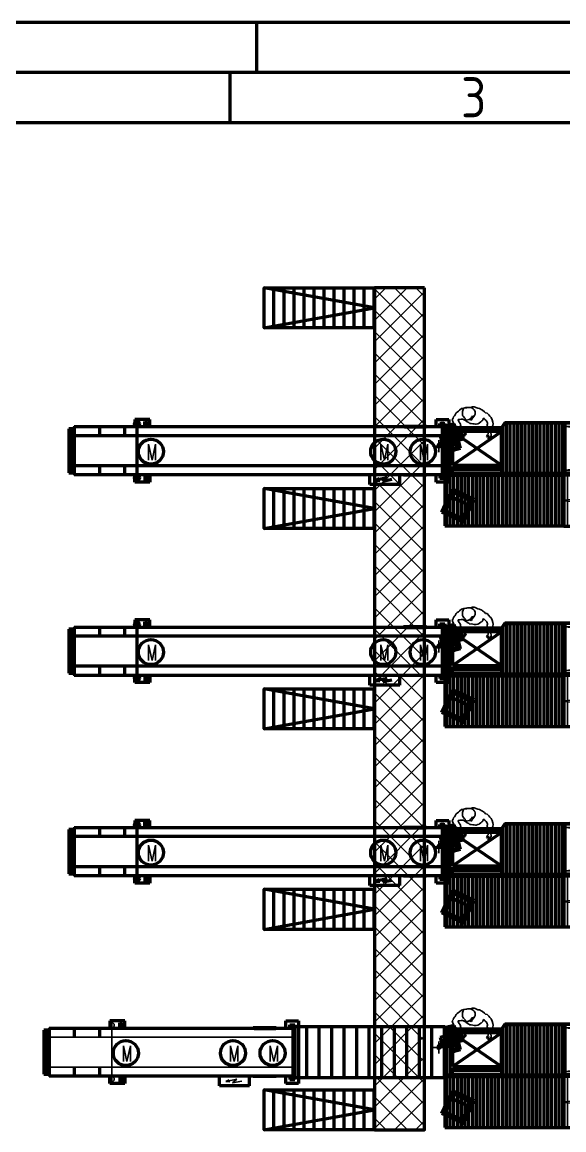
# Model space of a CAD drawing. Header units: millimetres. Extents: x 0 to 118800, y 79635 to 177025.
# Drawn here: x 16318 to 27135, y 154923 to 177025 of the extents above; entities that cross this region are included whole.
import ezdxf
from ezdxf.enums import TextEntityAlignment as Align

# ---------------------------------------------------------------- set-up
doc = ezdxf.new("R2010")
doc.units = ezdxf.units.MM
doc.header["$LTSCALE"] = 200
for name, pattern in [('AM_DIN_F_W050', [6.25, 4.75, -1.5]), ('AM_DIN_G_W050', [13.75, 9.75, -1.5, 1, -1.5]), ('AUSGEZOGEN', [0])]:
    doc.linetypes.add(name, pattern=pattern)
doc.layers.add('1', color=7, linetype='Continuous')
doc.layers.add('TECHNOLOGIE', color=4, linetype='Continuous')
for name, color, linetype, lineweight in [('AM_0', 7, 'Continuous', 50), ('AM_1', 14, 'Continuous', 50), ('AM_2', 5, 'Continuous', 50), ('AM_3', 6, 'AM_DIN_F_W050', 25), ('AM_7', 4, 'AM_DIN_G_W050', 25), ('AM_8', 1, 'Continuous', 25), ('AM_BOR', 7, 'Continuous', 50), ('Tragrollen', 4, 'Continuous', 25)]:
    doc.layers.add(name, color=color, linetype=linetype, lineweight=lineweight)
doc.styles.add('ACDINTS', font='isocp.shx', dxfattribs={"height": 1})
doc.styles.add('SIMPLEX', font='simplex')

# ---------------------------------------------------------------- blocks, each defined once
blk = doc.blocks.new('DIN_A2')
blk.add_line((5, 415), (589, 415))
at = {"layer": 'AM_BOR', "color": 7, "lineweight": 50}
for p, q in [((0, 420), (594, 420)), ((105, 420), (105, 415)), ((102.33, 415), (102.33, 410)), ((10, 410), (584, 410))]:
    blk.add_line(p, q, dxfattribs=at)
at = {"layer": 'AM_BOR', "color": 7, "lineweight": 50, "style": 'ACDINTS'}
blk.add_text('3', height=4, dxfattribs=at).set_placement((126.67, 412.5), align=Align.MIDDLE_CENTER)
blk = doc.blocks.new('gf bl3500 mit knick gb1000 ds')
at = {"layer": 'AM_0'}
for p, q in [((-3390, 508), (-3390, 500)), ((-3390, 508), (-3059, 508)), ((-3390, 500), (-150, 500)), ((-3390, -500), (-3390, 500)), ((-3387, 515), (-3387, 508)), ((-3272, 515), (-3387, 515)), ((-3387, 508), (-3272, 508)), ((-3374, 529), (-3374, 515)), ((-3284, 529), (-3374, 529)), ((-3374, 515), (-3284, 515)), ((-3347, 538), (-3312, 538)), ((-3347, 529), (-3347, 538)), ((-3342, 529), (-3342, 538)), ((-3329, 538), (-3329, 508)), ((-3317, 529), (-3317, 538)), ((-3312, 529), (-3312, 538)), ((-3284, 515), (-3284, 529)), ((-3272, 508), (-3272, 515)), ((-3220, 508), (-3220, 510)), ((-3220, 510), (-3199, 510)), ((-3199, 508), (-3220, 508)), ((-3218, 516), (-3218, 510)), ((-3214, 510), (-3218, 510)), ((-3202, 516), (-3216, 516)), ((-3214, 516), (-3214, 510)), ((-3214, 510), (-3204, 510)), ((-3204, 516), (-3204, 510)), ((-3200, 510), (-3204, 510)), ((-3200, 516), (-3200, 510)), ((-3199, 510), (-3199, 508)), ((-3100, 508), (-3100, 510)), ((-3100, 510), (-3079, 510)), ((-3079, 508), (-3100, 508)), ((-3098, 516), (-3098, 510)), ((-3094, 510), (-3098, 510)), ((-3082, 516), (-3096, 516)), ((-3094, 516), (-3094, 510)), ((-3094, 510), (-3084, 510)), ((-3084, 516), (-3084, 510)), ((-3080, 510), (-3084, 510)), ((-3080, 516), (-3080, 510)), ((-3079, 510), (-3079, 508)), ((-3059, 508), (-3059, 500)), ((-2574, 508), (-2574, 500)), ((-2243, 508), (-2574, 508)), ((-2534, 510), (-2555, 510)), ((-2555, 510), (-2555, 508)), ((-2555, 508), (-2534, 508)), ((-2554, 516), (-2554, 510)), ((-2554, 510), (-2550, 510)), ((-2551, 516), (-2537, 516)), ((-2539, 510), (-2550, 510)), ((-2549, 516), (-2549, 510)), ((-2540, 516), (-2540, 510)), ((-2539, 510), (-2535, 510)), ((-2535, 516), (-2535, 510)), ((-2534, 508), (-2534, 510)), ((-2414, 510), (-2435, 510)), ((-2435, 510), (-2435, 508)), ((-2435, 508), (-2414, 508)), ((-2434, 516), (-2434, 510)), ((-2434, 510), (-2430, 510)), ((-2431, 516), (-2417, 516)), ((-2419, 510), (-2430, 510)), ((-2429, 516), (-2429, 510)), ((-2420, 516), (-2420, 510)), ((-2419, 510), (-2415, 510)), ((-2415, 516), (-2415, 510)), ((-2414, 508), (-2414, 510)), ((-2365, 508), (-2365, 500)), ((-2365, 508), (-2034, 508)), ((-2362, 515), (-2362, 508)), ((-2247, 515), (-2362, 515)), ((-2362, 508), (-2362, 515)), ((-2362, 515), (-2247, 515)), ((-2362, 508), (-2247, 508)), ((-2247, 508), (-2362, 508)), ((-2349, 529), (-2349, 515)), ((-2259, 529), (-2349, 529)), ((-2349, 515), (-2349, 529)), ((-2349, 529), (-2259, 529)), ((-2349, 515), (-2259, 515)), ((-2259, 515), (-2349, 515)), ((-2322, 538), (-2287, 538)), ((-2322, 529), (-2322, 538)), ((-2287, 538), (-2322, 538)), ((-2322, 529), (-2322, 538)), ((-2317, 529), (-2317, 538)), ((-2317, 529), (-2317, 538)), ((-2304, 538), (-2304, 508)), ((-2304, 538), (-2304, 508)), ((-2292, 529), (-2292, 538)), ((-2292, 529), (-2292, 538)), ((-2287, 529), (-2287, 538)), ((-2287, 529), (-2287, 538)), ((-2259, 515), (-2259, 529)), ((-2259, 529), (-2259, 515)), ((-2247, 508), (-2247, 515)), ((-2247, 515), (-2247, 508)), ((-2243, 508), (-2243, 500)), ((-2195, 508), (-2195, 510)), ((-2195, 510), (-2174, 510)), ((-2174, 508), (-2195, 508)), ((-2194, 516), (-2194, 510)), ((-2190, 510), (-2194, 510)), ((-2177, 516), (-2191, 516)), ((-2190, 510), (-2179, 510)), ((-2189, 516), (-2189, 510)), ((-2180, 516), (-2180, 510)), ((-2175, 510), (-2179, 510)), ((-2175, 516), (-2175, 510)), ((-2174, 510), (-2174, 508)), ((-2075, 508), (-2075, 510)), ((-2075, 510), (-2054, 510)), ((-2054, 508), (-2075, 508)), ((-2074, 516), (-2074, 510)), ((-2070, 510), (-2074, 510)), ((-2057, 516), (-2071, 516)), ((-2070, 510), (-2059, 510)), ((-2069, 516), (-2069, 510)), ((-2060, 516), (-2060, 510)), ((-2055, 510), (-2059, 510)), ((-2055, 516), (-2055, 510)), ((-2054, 510), (-2054, 508)), ((-2034, 508), (-2034, 500)), ((-440, 508), (-440, 500)), ((-440, 508), (-150, 508)), ((-420, 508), (-420, 510)), ((-420, 510), (-400, 510)), ((-400, 508), (-420, 508)), ((-419, 516), (-419, 510)), ((-415, 510), (-419, 510)), ((-403, 516), (-417, 516)), ((-415, 516), (-415, 510)), ((-415, 510), (-405, 510)), ((-405, 516), (-405, 510)), ((-401, 510), (-405, 510)), ((-401, 516), (-401, 510)), ((-400, 510), (-400, 508)), ((-300, 508), (-300, 510)), ((-300, 510), (-280, 510)), ((-280, 508), (-300, 508)), ((-299, 516), (-299, 510)), ((-295, 510), (-299, 510)), ((-283, 516), (-297, 516)), ((-295, 516), (-295, 510)), ((-295, 510), (-285, 510)), ((-285, 516), (-285, 510)), ((-281, 510), (-285, 510)), ((-281, 516), (-281, 510)), ((-280, 510), (-280, 508)), ((-150, 508), (-150, 500)), ((-150, -500), (-150, 500)), ((-3391, -594), (-3391, -654)), ((-3255, -594), (-3391, -594)), ((-3255, -654), (-3391, -654)), ((-3390, -500), (-150, -500)), ((-3390, -508), (-3390, -500)), ((-3390, -508), (-3059, -508)), ((-3387, -515), (-3387, -508)), ((-3387, -508), (-3272, -508)), ((-3272, -515), (-3387, -515)), ((-3374, -529), (-3374, -515)), ((-3374, -515), (-3284, -515)), ((-3284, -529), (-3374, -529)), ((-3284, -564), (-3374, -564)), ((-3374, -564), (-3374, -594)), ((-3374, -654), (-3374, -680)), ((-3347, -529), (-3347, -538)), ((-3347, -538), (-3312, -538)), ((-3347, -561), (-3347, -564)), ((-3312, -561), (-3347, -561)), ((-3342, -529), (-3342, -538)), ((-3339, -561), (-3339, -538)), ((-3329, -538), (-3329, -508)), ((-3319, -561), (-3319, -538)), ((-3317, -529), (-3317, -538)), ((-3312, -529), (-3312, -538)), ((-3312, -561), (-3312, -564)), ((-3284, -515), (-3284, -529)), ((-3284, -564), (-3284, -594)), ((-3255, -568), (-3284, -568)), ((-3284, -654), (-3284, -680)), ((-3272, -508), (-3272, -515)), ((-3255, -564), (-3249, -564)), ((-3255, -564), (-3255, -684)), ((-3249, -584), (-3252, -584)), ((-3252, -584), (-3252, -664)), ((-3241, -564), (-3249, -564)), ((-3249, -564), (-3249, -684)), ((-3249, -564), (-3249, -684)), ((-3249, -585), (-3241, -585)), ((-3249, -591), (-3241, -591)), ((-3249, -656), (-3241, -656)), ((-3249, -662), (-3241, -662)), ((-3241, -684), (-3241, -564)), ((-3241, -594), (-3205, -594)), ((-3241, -654), (-3205, -654)), ((-3199, -508), (-3220, -508)), ((-3220, -508), (-3220, -510)), ((-3220, -510), (-3199, -510)), ((-3214, -510), (-3218, -510)), ((-3218, -516), (-3218, -510)), ((-3202, -516), (-3216, -516)), ((-3214, -510), (-3204, -510)), ((-3214, -516), (-3214, -510)), ((-3205, -564), (-3205, -684)), ((-3200, -510), (-3204, -510)), ((-3204, -516), (-3204, -510)), ((-3200, -516), (-3200, -510)), ((-3185, -559), (-3200, -559)), ((-3199, -510), (-3199, -508)), ((-3185, -554), (-3185, -694)), ((-3055, -554), (-3185, -554)), ((-3055, -557), (-3185, -557)), ((-3055, -563), (-3185, -563)), ((-3055, -579), (-3185, -579)), ((-3055, -594), (-3185, -594)), ((-3055, -609), (-3185, -609)), ((-3055, -639), (-3185, -639)), ((-3055, -654), (-3185, -654)), ((-3079, -508), (-3100, -508)), ((-3100, -508), (-3100, -510)), ((-3100, -510), (-3079, -510)), ((-3094, -510), (-3098, -510)), ((-3098, -516), (-3098, -510)), ((-3082, -516), (-3096, -516)), ((-3094, -510), (-3084, -510)), ((-3094, -516), (-3094, -510)), ((-3080, -510), (-3084, -510)), ((-3084, -516), (-3084, -510)), ((-3080, -516), (-3080, -510)), ((-3079, -510), (-3079, -508)), ((-3059, -508), (-3059, -500)), ((-3055, -696), (-3055, -551)), ((-3055, -551), (-2949, -551)), ((-2949, -551), (-2929, -571)), ((-2929, -571), (-2929, -676)), ((-2574, -508), (-2574, -500)), ((-2243, -508), (-2574, -508)), ((-2555, -508), (-2534, -508)), ((-2555, -510), (-2555, -508)), ((-2534, -510), (-2555, -510)), ((-2554, -510), (-2550, -510)), ((-2554, -516), (-2554, -510)), ((-2551, -516), (-2537, -516)), ((-2539, -510), (-2550, -510)), ((-2549, -516), (-2549, -510)), ((-2540, -516), (-2540, -510)), ((-2539, -510), (-2535, -510)), ((-2535, -516), (-2535, -510)), ((-2534, -508), (-2534, -510)), ((-2435, -508), (-2414, -508)), ((-2435, -510), (-2435, -508)), ((-2414, -510), (-2435, -510)), ((-2434, -510), (-2430, -510)), ((-2434, -516), (-2434, -510)), ((-2431, -516), (-2417, -516)), ((-2419, -510), (-2430, -510)), ((-2429, -516), (-2429, -510)), ((-2420, -516), (-2420, -510)), ((-2419, -510), (-2415, -510)), ((-2415, -516), (-2415, -510)), ((-2414, -508), (-2414, -510)), ((-2365, -508), (-2365, -500)), ((-2365, -508), (-2034, -508)), ((-2362, -515), (-2362, -508)), ((-2362, -508), (-2247, -508)), ((-2362, -508), (-2362, -515)), ((-2247, -508), (-2362, -508)), ((-2247, -515), (-2362, -515)), ((-2362, -515), (-2247, -515)), ((-2349, -529), (-2349, -515)), ((-2349, -515), (-2259, -515)), ((-2349, -515), (-2349, -529)), ((-2259, -515), (-2349, -515)), ((-2259, -529), (-2349, -529)), ((-2349, -529), (-2259, -529)), ((-2322, -529), (-2322, -538)), ((-2322, -529), (-2322, -538)), ((-2322, -538), (-2287, -538)), ((-2287, -538), (-2322, -538)), ((-2317, -529), (-2317, -538)), ((-2317, -529), (-2317, -538)), ((-2304, -538), (-2304, -508)), ((-2304, -538), (-2304, -508)), ((-2292, -529), (-2292, -538)), ((-2292, -529), (-2292, -538)), ((-2287, -529), (-2287, -538)), ((-2287, -529), (-2287, -538)), ((-2259, -515), (-2259, -529)), ((-2259, -529), (-2259, -515)), ((-2247, -508), (-2247, -515)), ((-2247, -515), (-2247, -508)), ((-2243, -508), (-2243, -500)), ((-2174, -508), (-2195, -508)), ((-2195, -508), (-2195, -510)), ((-2195, -510), (-2174, -510)), ((-2190, -510), (-2194, -510)), ((-2194, -516), (-2194, -510)), ((-2177, -516), (-2191, -516)), ((-2190, -510), (-2179, -510)), ((-2189, -516), (-2189, -510)), ((-2180, -516), (-2180, -510)), ((-2175, -510), (-2179, -510)), ((-2175, -516), (-2175, -510)), ((-2174, -510), (-2174, -508)), ((-2054, -508), (-2075, -508)), ((-2075, -508), (-2075, -510)), ((-2075, -510), (-2054, -510)), ((-2070, -510), (-2074, -510)), ((-2074, -516), (-2074, -510)), ((-2057, -516), (-2071, -516)), ((-2070, -510), (-2059, -510)), ((-2069, -516), (-2069, -510)), ((-2060, -516), (-2060, -510)), ((-2055, -510), (-2059, -510)), ((-2055, -516), (-2055, -510)), ((-2054, -510), (-2054, -508)), ((-2034, -508), (-2034, -500)), ((-440, -508), (-440, -500)), ((-440, -508), (-150, -508)), ((-420, -508), (-420, -510)), ((-400, -508), (-420, -508)), ((-420, -510), (-400, -510)), ((-415, -510), (-419, -510)), ((-419, -516), (-419, -510)), ((-403, -516), (-417, -516)), ((-415, -516), (-415, -510)), ((-415, -510), (-405, -510)), ((-401, -510), (-405, -510)), ((-405, -516), (-405, -510)), ((-401, -516), (-401, -510)), ((-400, -510), (-400, -508)), ((-300, -508), (-300, -510)), ((-280, -508), (-300, -508)), ((-300, -510), (-280, -510)), ((-295, -510), (-299, -510)), ((-299, -516), (-299, -510)), ((-283, -516), (-297, -516)), ((-295, -510), (-285, -510)), ((-295, -516), (-295, -510)), ((-285, -516), (-285, -510)), ((-281, -510), (-285, -510)), ((-281, -516), (-281, -510)), ((-280, -510), (-280, -508)), ((-150, -508), (-150, -500)), ((-3284, -680), (-3374, -680)), ((-3347, -680), (-3347, -684)), ((-3312, -684), (-3347, -684)), ((-3312, -680), (-3312, -684)), ((-3255, -678), (-3284, -678)), ((-3255, -684), (-3249, -684)), ((-3252, -664), (-3249, -664)), ((-3249, -684), (-3241, -684)), ((-3200, -689), (-3185, -689)), ((-3055, -669), (-3185, -669)), ((-3055, -685), (-3185, -685)), ((-3055, -691), (-3185, -691)), ((-3185, -694), (-3055, -694)), ((-3142, -741), (-3142, -694)), ((-3142, -741), (-3055, -741)), ((-3059, -745), (-3138, -745)), ((-2949, -696), (-3055, -696)), ((-3055, -696), (-3055, -741)), ((-2929, -676), (-2949, -696))]:
    blk.add_line(p, q, dxfattribs=at)
for centre, radius, start, end in [((-3216, 513), 3.73, 90, 128.2132), ((-3216, 513), 3.73, 51.7868, 90), ((-3209, 503), 13.7, 70.3472, 109.6528), ((-3202, 513), 3.73, 90, 128.2132), ((-3202, 513), 3.73, 51.7868, 90), ((-3096, 513), 3.73, 90, 128.2132), ((-3096, 513), 3.73, 51.7868, 90), ((-3089, 503), 13.7, 70.3472, 109.6528), ((-3082, 513), 3.73, 90, 128.2132), ((-3082, 513), 3.73, 51.7868, 90), ((-2551, 513), 3.73, 90, 128.2132), ((-2551, 513), 3.73, 51.7868, 90), ((-2544, 503), 13.7, 70.3472, 109.6528), ((-2537, 513), 3.73, 90, 128.2132), ((-2537, 513), 3.73, 51.7868, 90), ((-2431, 513), 3.73, 90, 128.2132), ((-2431, 513), 3.73, 51.7868, 90), ((-2424, 503), 13.7, 70.3472, 109.6528), ((-2417, 513), 3.73, 90, 128.2132), ((-2417, 513), 3.73, 51.7868, 90), ((-2191, 513), 3.73, 90, 128.2132), ((-2191, 513), 3.73, 51.7868, 90), ((-2184, 503), 13.7, 70.3472, 109.6528), ((-2177, 513), 3.73, 90, 128.2132), ((-2177, 513), 3.73, 51.7868, 90), ((-2071, 513), 3.73, 90, 128.2132), ((-2071, 513), 3.73, 51.7868, 90), ((-2064, 503), 13.7, 70.3472, 109.6528), ((-2057, 513), 3.73, 90, 128.2132), ((-2057, 513), 3.73, 51.7868, 90), ((-417, 513), 3.73, 90, 128.2132), ((-417, 513), 3.73, 51.7868, 90), ((-410, 503), 13.7, 70.3472, 109.6528), ((-403, 513), 3.73, 90, 128.2132), ((-403, 513), 3.73, 51.7868, 90), ((-297, 513), 3.73, 90, 128.2132), ((-297, 513), 3.73, 51.7868, 90), ((-290, 503), 13.7, 70.3472, 109.6528), ((-283, 513), 3.73, 90, 128.2132), ((-283, 513), 3.73, 51.7868, 90), ((-3216, -513), 3.73, 231.7868, 270), ((-3216, -513), 3.73, 270, 308.2132), ((-3209, -503), 13.7, 250.3472, 289.6528), ((-3200, -564), 5, 90, 180), ((-3202, -513), 3.73, 231.7868, 270), ((-3202, -513), 3.73, 270, 308.2132), ((-3096, -513), 3.73, 231.7868, 270), ((-3096, -513), 3.73, 270, 308.2132), ((-3089, -503), 13.7, 250.3472, 289.6528), ((-3082, -513), 3.73, 231.7868, 270), ((-3082, -513), 3.73, 270, 308.2132), ((-2551, -513), 3.73, 231.7868, 270), ((-2551, -513), 3.73, 270, 308.2132), ((-2544, -503), 13.7, 250.3472, 289.6528), ((-2537, -513), 3.73, 231.7868, 270), ((-2537, -513), 3.73, 270, 308.2132), ((-2431, -513), 3.73, 231.7868, 270), ((-2431, -513), 3.73, 270, 308.2132), ((-2424, -503), 13.7, 250.3472, 289.6528), ((-2417, -513), 3.73, 231.7868, 270), ((-2417, -513), 3.73, 270, 308.2132), ((-2191, -513), 3.73, 231.7868, 270), ((-2191, -513), 3.73, 270, 308.2132), ((-2184, -503), 13.7, 250.3472, 289.6528), ((-2177, -513), 3.73, 231.7868, 270), ((-2177, -513), 3.73, 270, 308.2132), ((-2071, -513), 3.73, 231.7868, 270), ((-2071, -513), 3.73, 270, 308.2132), ((-2064, -503), 13.7, 250.3472, 289.6528), ((-2057, -513), 3.73, 231.7868, 270), ((-2057, -513), 3.73, 270, 308.2132), ((-417, -513), 3.73, 231.7868, 270), ((-417, -513), 3.73, 270, 308.2132), ((-410, -503), 13.7, 250.3472, 289.6528), ((-403, -513), 3.73, 231.7868, 270), ((-403, -513), 3.73, 270, 308.2132), ((-297, -513), 3.73, 231.7868, 270), ((-297, -513), 3.73, 270, 308.2132), ((-290, -503), 13.7, 250.3472, 289.6528), ((-283, -513), 3.73, 231.7868, 270), ((-283, -513), 3.73, 270, 308.2132), ((-3200, -684), 5, 180, 270), ((-3138, -741), 4, 180, 270), ((-3059, -741), 4, 270, 0)]:
    blk.add_arc(centre, radius, start, end, dxfattribs=at)
at = {"layer": 'AM_3'}
for p, q in [((-3390, 497), (-150, 497)), ((-3390, -498), (-150, -498)), ((-3339, -561), (-3339, -665)), ((-3319, -561), (-3319, -665)), ((-3339, -665), (-3319, -665))]:
    blk.add_line(p, q, dxfattribs=at)
at = {"layer": 'AM_7'}
for p, q in [((-3329, -508), (-3329, 508)), ((-190, -508), (-190, 508)), ((-3249, -624), (-3391, -624)), ((-3329, -561), (-3329, -684)), ((-3249, -624), (-2929, -624))]:
    blk.add_line(p, q, dxfattribs=at)
at = {"layer": 'TECHNOLOGIE'}
for p, q in [((-3390, 435), (-150, 435)), ((-3390, 0), (-190, 435)), ((-190, -435), (-3390, 0)), ((-3390, -435), (-150, -435))]:
    blk.add_line(p, q, dxfattribs=at)
blk = doc.blocks.new('TGF02 standard HV DS')
for p, q in [((1318, 625), (1318, 475)), ((1618, 625), (1318, 625)), ((1518, 588), (1568, 588)), ((1518, 488), (1518, 588)), ((1518, 588), (1568, 588)), ((1518, 488), (1518, 588)), ((1568, 588), (1518, 488)), ((1568, 488), (1518, 588)), ((1568, 588), (1518, 488)), ((1568, 488), (1518, 588)), ((1568, 488), (1518, 488)), ((1568, 488), (1518, 488)), ((1568, 588), (1568, 488)), ((1568, 588), (1568, 488)), ((1618, 475), (1618, 625)), ((4835, 625), (5085, 625)), ((4835, 475), (4835, 625)), ((4910, 545), (5010, 545)), ((4910, 495), (4910, 545)), ((5010, 495), (4910, 495)), ((5010, 545), (5010, 495)), ((5085, 625), (5085, -625)), ((1318, -625), (1318, -475)), ((1618, -625), (1318, -625)), ((1518, -488), (1518, -588)), ((1568, -488), (1518, -488)), ((1568, -488), (1518, -588)), ((1568, -588), (1518, -488)), ((1518, -588), (1568, -588)), ((1568, -588), (1568, -488)), ((1618, -475), (1618, -625)), ((4835, -625), (4835, -475)), ((5085, -625), (4835, -625)), ((4910, -495), (4910, -545)), ((5010, -495), (4910, -495)), ((4910, -545), (5010, -545)), ((5010, -545), (5010, -495))]:
    blk.add_line(p, q)
at = {"layer": '1', "color": 4, "linetype": 'Continuous'}
for p, q in [((3856, -541), (3638, -584)), ((3638, -585), (3705, -550)), ((3638, -585), (3713, -591)), ((3769, -611), (3856, -541)), ((3952, -576), (3769, -611))]:
    blk.add_line(p, q, dxfattribs=at)
at = {"layer": '1', "color": 7, "linetype": 'AUSGEZOGEN'}
for centre in [(1360, 538), (1360, 538), (1360, -538)]:
    blk.add_circle(centre, 48.9, dxfattribs=at)
at = {"layer": 'AM_0'}
for p, q in [((110, 455), (90, 455)), ((90, 455), (90, -455)), ((110, 475), (110, -475)), ((5010, 475), (110, 475)), ((610, 475), (610, 300)), ((1110, 475), (1110, 300)), ((4180, 485), (4180, 475)), ((4640, 485), (4180, 485)), ((4202, 475), (4512, 475)), ((4325, 475), (4202, 475)), ((4635, 475), (4325, 475)), ((4512, 475), (4635, 475)), ((4640, 485), (4640, 475)), ((5010, -475), (5010, 475)), ((90, 440), (0, 440)), ((0, 440), (0, -440)), ((90, 435), (70, 435)), ((70, 435), (70, -435)), ((0, -440), (90, -440)), ((70, -435), (90, -435)), ((610, -300), (610, -476)), ((1110, -300), (1110, -475)), ((90, -455), (110, -455)), ((110, -475), (5010, -475)), ((3510, -675), (3510, -475)), ((4110, -675), (4110, -475)), ((4180, -485), (4180, -475)), ((4640, -485), (4180, -485)), ((4640, -485), (4640, -475)), ((4110, -675), (3510, -675))]:
    blk.add_line(p, q, dxfattribs=at)
for centre in [(1639, -18), (3778, -18), (4569, -18)]:
    blk.add_circle(centre, 250, dxfattribs=at)
at = {"layer": 'AM_7'}
for p, q in [((1360, 575), (1360, -575)), ((4960, -575), (4960, 575))]:
    blk.add_line(p, q, dxfattribs=at)
at = {"layer": 'Tragrollen'}
for p, q in [((5010, 300), (110, 300)), ((5010, -300), (110, -300))]:
    blk.add_line(p, q, dxfattribs=at)
at = {"layer": 'Tragrollen', "style": 'SIMPLEX', "width": 0.666667}
for p in [(1553, -188), (3693, -188), (4484, -188)]:
    blk.add_text('M', height=317, dxfattribs=at).set_placement(p)
blk = doc.blocks.new('ma mit i-punkt')
at = {"layer": 'AM_0'}
for p, q in [((100, 2179), (-111, 1726)), ((125, 2113), (-2, 1841)), ((100, 2179), (536, 1976)), ((125, 2113), (469, 1952)), ((469, 1952), (125, 2113)), ((-20, 1849), (-63, 1759)), ((-2, 1841), (-20, 1849)), ((-2, 1841), (-20, 1849)), ((-2, 1841), (342, 1680)), ((536, 1976), (324, 1523)), ((469, 1952), (342, 1680)), ((-111, 1726), (324, 1523)), ((-62, 1759), (-37, 1739)), ((-62, 1759), (318, 1581)), ((287, 1588), (318, 1581)), ((360, 1672), (318, 1581)), ((342, 1680), (360, 1672)), ((342, 1680), (360, 1672)), ((355, 754), (162, 702)), ((162, 702), (291, 219)), ((166, 703), (296, 220)), ((334, 733), (170, 689)), ((336, 728), (172, 684)), ((172, 684), (291, 239)), ((201, 688), (191, 685)), ((191, 685), (193, 675)), ((193, 675), (203, 678)), ((205, 673), (194, 671)), ((194, 671), (197, 661)), ((197, 661), (207, 664)), ((203, 678), (201, 688)), ((215, 692), (205, 689)), ((205, 689), (208, 679)), ((207, 664), (205, 673)), ((208, 679), (218, 682)), ((219, 677), (209, 675)), ((209, 675), (212, 665)), ((212, 665), (222, 668)), ((218, 682), (215, 692)), ((222, 668), (219, 677)), ((230, 696), (220, 693)), ((220, 693), (222, 683)), ((222, 683), (232, 686)), ((234, 681), (223, 678)), ((223, 678), (226, 669)), ((226, 669), (236, 671)), ((237, 667), (227, 664)), ((227, 664), (230, 654)), ((232, 686), (230, 696)), ((244, 700), (234, 697)), ((234, 697), (237, 687)), ((236, 671), (234, 681)), ((237, 687), (247, 690)), ((240, 657), (237, 667)), ((248, 685), (238, 682)), ((238, 682), (241, 673)), ((241, 673), (251, 675)), ((252, 671), (242, 668)), ((242, 668), (244, 658)), ((247, 690), (244, 700)), ((251, 675), (248, 685)), ((254, 661), (252, 671)), ((312, 718), (302, 715)), ((302, 715), (305, 705)), ((305, 705), (315, 708)), ((316, 703), (306, 700)), ((306, 700), (308, 691)), ((308, 691), (319, 693)), ((320, 689), (310, 686)), ((310, 686), (312, 676)), ((315, 708), (312, 718)), ((312, 676), (322, 679)), ((324, 674), (314, 672)), ((314, 672), (316, 662)), ((319, 693), (316, 703)), ((316, 662), (326, 664)), ((322, 679), (320, 689)), ((326, 664), (324, 674)), ((450, 282), (331, 727)), ((455, 284), (336, 728)), ((484, 271), (355, 754)), ((414, 533), (592, 680)), ((106, 521), (203, 547)), ((106, 521), (152, 347)), ((168, 486), (158, 484)), ((158, 484), (179, 404)), ((189, 407), (168, 486)), ((239, 371), (193, 544)), ((208, 659), (198, 656)), ((198, 656), (201, 646)), ((201, 646), (211, 649)), ((212, 644), (202, 642)), ((202, 642), (205, 632)), ((205, 632), (215, 635)), ((216, 630), (206, 627)), ((206, 627), (209, 618)), ((211, 649), (208, 659)), ((209, 618), (219, 620)), ((220, 615), (210, 613)), ((210, 613), (213, 603)), ((215, 635), (212, 644)), ((223, 663), (213, 660)), ((213, 660), (215, 650)), ((213, 603), (223, 606)), ((224, 601), (214, 598)), ((214, 598), (216, 589)), ((215, 650), (226, 653)), ((219, 620), (216, 630)), ((216, 589), (227, 591)), ((227, 648), (217, 646)), ((217, 646), (219, 636)), ((228, 586), (218, 584)), ((218, 584), (220, 574)), ((219, 636), (229, 639)), ((223, 606), (220, 615)), ((220, 574), (230, 577)), ((231, 634), (221, 631)), ((221, 631), (223, 621)), ((232, 572), (222, 569)), ((222, 569), (224, 560)), ((226, 653), (223, 663)), ((223, 621), (233, 624)), ((235, 619), (224, 617)), ((224, 617), (227, 607)), ((227, 591), (224, 601)), ((224, 560), (234, 562)), ((236, 558), (226, 555)), ((226, 555), (228, 545)), ((229, 639), (227, 648)), ((227, 607), (237, 610)), ((238, 605), (228, 602)), ((228, 602), (231, 592)), ((230, 577), (228, 586)), ((228, 545), (238, 548)), ((239, 543), (229, 540)), ((229, 540), (232, 531)), ((230, 654), (240, 657)), ((241, 652), (231, 650)), ((231, 650), (234, 640)), ((233, 624), (231, 634)), ((231, 592), (241, 595)), ((242, 590), (232, 588)), ((232, 588), (235, 578)), ((234, 562), (232, 572)), ((232, 531), (242, 533)), ((243, 529), (233, 526)), ((233, 526), (236, 516)), ((234, 640), (244, 642)), ((245, 638), (235, 635)), ((235, 635), (238, 625)), ((237, 610), (235, 619)), ((235, 578), (245, 581)), ((246, 576), (236, 573)), ((236, 573), (239, 563)), ((238, 548), (236, 558)), ((236, 516), (246, 519)), ((247, 514), (237, 511)), ((237, 511), (240, 502)), ((238, 625), (248, 628)), ((241, 595), (238, 605)), ((249, 623), (239, 621)), ((239, 621), (242, 611)), ((239, 563), (249, 566)), ((242, 533), (239, 543)), ((250, 561), (240, 559)), ((240, 559), (243, 549)), ((240, 502), (250, 504)), ((244, 642), (241, 652)), ((251, 500), (241, 497)), ((241, 497), (244, 487)), ((242, 611), (252, 613)), ((245, 581), (242, 590)), ((253, 609), (243, 606)), ((243, 606), (245, 596)), ((243, 549), (253, 552)), ((246, 519), (243, 529)), ((244, 658), (254, 661)), ((254, 547), (244, 544)), ((244, 544), (246, 534)), ((244, 487), (254, 490)), ((248, 628), (245, 638)), ((245, 596), (256, 599)), ((255, 485), (245, 482)), ((245, 482), (248, 473)), ((256, 656), (246, 653)), ((246, 653), (248, 644)), ((249, 566), (246, 576)), ((246, 534), (257, 537)), ((257, 594), (247, 592)), ((247, 592), (249, 582)), ((250, 504), (247, 514)), ((248, 644), (258, 646)), ((258, 532), (248, 530)), ((248, 530), (250, 520)), ((248, 473), (258, 475)), ((252, 613), (249, 623)), ((249, 582), (259, 585)), ((259, 471), (249, 468)), ((249, 468), (251, 458)), ((260, 642), (250, 639)), ((250, 639), (252, 629)), ((253, 552), (250, 561)), ((250, 520), (260, 523)), ((261, 580), (251, 577)), ((251, 577), (253, 567)), ((254, 490), (251, 500)), ((251, 458), (261, 461)), ((252, 629), (262, 632)), ((262, 518), (252, 515)), ((252, 515), (254, 505)), ((264, 627), (253, 624)), ((253, 624), (256, 615)), ((256, 599), (253, 609)), ((253, 567), (263, 570)), ((263, 456), (253, 453)), ((253, 453), (255, 444)), ((265, 565), (254, 563)), ((254, 563), (257, 553)), ((257, 537), (254, 547)), ((254, 505), (264, 508)), ((258, 475), (255, 485)), ((255, 444), (265, 446)), ((258, 646), (256, 656)), ((256, 615), (266, 617)), ((266, 503), (256, 501)), ((256, 501), (258, 491)), ((267, 613), (257, 610)), ((257, 610), (260, 600)), ((259, 585), (257, 594)), ((257, 553), (267, 556)), ((268, 551), (258, 548)), ((258, 548), (261, 538)), ((260, 523), (258, 532)), ((258, 491), (268, 494)), ((269, 489), (259, 486)), ((259, 486), (262, 477)), ((261, 461), (259, 471)), ((262, 632), (260, 642)), ((260, 600), (270, 603)), ((271, 598), (261, 595)), ((261, 595), (264, 586)), ((263, 570), (261, 580)), ((261, 538), (271, 541)), ((272, 536), (262, 534)), ((262, 534), (265, 524)), ((264, 508), (262, 518)), ((262, 476), (272, 479)), ((273, 474), (263, 472)), ((263, 472), (266, 462)), ((265, 446), (263, 456)), ((266, 617), (264, 627)), ((264, 586), (274, 588)), ((275, 584), (265, 581)), ((265, 581), (268, 571)), ((267, 556), (265, 565)), ((265, 524), (275, 527)), ((276, 522), (266, 519)), ((266, 519), (269, 509)), ((268, 494), (266, 503)), ((266, 462), (276, 465)), ((270, 603), (267, 613)), ((277, 460), (267, 457)), ((267, 457), (270, 448)), ((268, 571), (278, 574)), ((271, 541), (268, 551)), ((279, 569), (269, 566)), ((269, 566), (272, 557)), ((269, 509), (279, 512)), ((272, 479), (269, 489)), ((280, 507), (270, 505)), ((270, 505), (273, 495)), ((270, 448), (280, 450)), ((274, 588), (271, 598)), ((281, 445), (271, 443)), ((271, 443), (274, 433)), ((272, 557), (282, 559)), ((275, 527), (272, 536)), ((283, 555), (273, 552)), ((273, 552), (275, 542)), ((273, 495), (283, 498)), ((276, 465), (273, 474)), ((284, 493), (274, 490)), ((274, 490), (277, 480)), ((278, 574), (275, 584)), ((275, 542), (286, 545)), ((279, 512), (276, 522)), ((287, 540), (277, 537)), ((277, 537), (279, 528)), ((277, 480), (287, 483)), ((280, 450), (277, 460)), ((288, 478), (278, 476)), ((278, 476), (280, 466)), ((282, 559), (279, 569)), ((279, 528), (289, 530)), ((283, 498), (280, 507)), ((280, 466), (290, 469)), ((291, 526), (281, 523)), ((281, 523), (283, 513)), ((284, 436), (281, 445)), ((292, 464), (282, 461)), ((282, 461), (284, 451)), ((286, 545), (283, 555)), ((283, 513), (293, 516)), ((295, 511), (284, 508)), ((284, 509), (287, 499)), ((287, 483), (284, 493)), ((284, 451), (294, 454)), ((296, 449), (286, 447)), ((286, 447), (288, 437)), ((289, 530), (287, 540)), ((287, 499), (297, 501)), ((298, 497), (288, 494)), ((288, 494), (291, 484)), ((290, 469), (288, 478)), ((293, 516), (291, 526)), ((291, 484), (301, 487)), ((302, 482), (292, 480)), ((292, 480), (295, 470)), ((294, 454), (292, 464)), ((297, 501), (295, 511)), ((295, 470), (305, 472)), ((306, 468), (296, 465)), ((296, 465), (299, 455)), ((298, 440), (296, 449)), ((301, 487), (298, 497)), ((299, 455), (309, 458)), ((310, 453), (300, 451)), ((300, 451), (303, 441)), ((305, 472), (302, 482)), ((303, 441), (313, 443)), ((309, 458), (306, 468)), ((313, 443), (310, 453)), ((328, 660), (317, 657)), ((317, 657), (320, 647)), ((320, 647), (330, 650)), ((331, 645), (321, 643)), ((321, 643), (324, 633)), ((324, 633), (334, 635)), ((335, 631), (325, 628)), ((325, 628), (328, 618)), ((330, 650), (328, 660)), ((328, 618), (338, 621)), ((339, 616), (329, 614)), ((329, 614), (332, 604)), ((334, 635), (331, 645)), ((332, 604), (342, 607)), ((343, 602), (333, 599)), ((333, 599), (336, 589)), ((338, 621), (335, 631)), ((336, 589), (346, 592)), ((347, 587), (337, 585)), ((337, 585), (340, 575)), ((342, 607), (339, 616)), ((340, 575), (350, 578)), ((351, 573), (341, 570)), ((341, 570), (343, 560)), ((346, 592), (343, 602)), ((343, 560), (353, 563)), ((355, 558), (345, 556)), ((345, 556), (347, 546)), ((350, 578), (347, 587)), ((347, 546), (357, 549)), ((359, 544), (349, 541)), ((349, 541), (351, 531)), ((353, 563), (351, 573)), ((351, 531), (361, 534)), ((363, 529), (352, 527)), ((352, 527), (355, 517)), ((357, 549), (355, 558)), ((355, 517), (365, 520)), ((366, 515), (356, 512)), ((356, 512), (359, 502)), ((361, 534), (359, 544)), ((359, 502), (369, 505)), ((370, 500), (360, 498)), ((360, 498), (363, 488)), ((365, 520), (363, 529)), ((363, 488), (373, 491)), ((374, 486), (364, 483)), ((364, 483), (367, 473)), ((369, 505), (366, 515)), ((367, 473), (377, 476)), ((378, 471), (368, 469)), ((368, 469), (371, 459)), ((373, 491), (370, 500)), ((371, 459), (381, 462)), ((382, 457), (372, 454)), ((372, 454), (374, 444)), ((377, 476), (374, 486)), ((374, 444), (385, 447)), ((381, 462), (378, 471)), ((385, 447), (382, 457)), ((396, 599), (521, 632)), ((425, 491), (612, 644)), ((443, 425), (568, 459)), ((524, 623), (521, 632)), ((568, 459), (535, 581)), ((152, 347), (250, 373)), ((165, 381), (179, 373)), ((165, 381), (179, 374)), ((165, 380), (179, 372)), ((165, 380), (179, 373)), ((165, 379), (178, 371)), ((165, 379), (178, 372)), ((165, 378), (178, 370)), ((165, 378), (178, 371)), ((165, 377), (177, 369)), ((165, 377), (178, 370)), ((165, 376), (177, 369)), ((165, 375), (176, 368)), ((165, 375), (176, 369)), ((166, 383), (179, 375)), ((166, 383), (179, 376)), ((166, 382), (179, 374)), ((166, 382), (179, 375)), ((166, 374), (176, 368)), ((166, 373), (175, 368)), ((166, 372), (174, 368)), ((167, 384), (179, 376)), ((167, 384), (179, 377)), ((167, 384), (179, 378)), ((167, 371), (173, 367)), ((167, 371), (174, 367)), ((168, 385), (179, 378)), ((168, 385), (178, 379)), ((169, 385), (178, 380)), ((169, 385), (178, 381)), ((170, 386), (177, 381)), ((171, 386), (177, 382)), ((172, 386), (176, 384)), ((179, 404), (189, 407)), ((202, 390), (216, 382)), ((202, 390), (216, 382)), ((202, 389), (215, 381)), ((202, 389), (216, 381)), ((202, 388), (215, 380)), ((202, 388), (215, 381)), ((202, 387), (215, 380)), ((202, 386), (214, 379)), ((202, 386), (214, 379)), ((202, 385), (214, 379)), ((203, 393), (216, 385)), ((203, 392), (216, 384)), ((203, 392), (216, 385)), ((203, 391), (216, 383)), ((203, 391), (216, 383)), ((203, 384), (213, 378)), ((203, 384), (213, 378)), ((203, 383), (212, 378)), ((204, 394), (216, 387)), ((204, 393), (216, 386)), ((204, 393), (216, 386)), ((204, 382), (211, 378)), ((204, 381), (211, 377)), ((205, 395), (216, 388)), ((205, 395), (216, 389)), ((205, 394), (216, 388)), ((205, 380), (210, 377)), ((206, 395), (216, 390)), ((206, 395), (215, 390)), ((207, 396), (215, 391)), ((208, 396), (214, 392)), ((209, 396), (213, 393)), ((267, 442), (257, 439)), ((257, 439), (259, 429)), ((259, 429), (269, 432)), ((271, 427), (260, 424)), ((260, 424), (263, 415)), ((263, 415), (273, 417)), ((269, 432), (267, 442)), ((273, 417), (271, 427)), ((274, 433), (284, 436)), ((285, 431), (275, 428)), ((275, 428), (278, 419)), ((278, 419), (288, 421)), ((288, 421), (285, 431)), ((288, 437), (298, 440)), ((299, 435), (289, 432)), ((289, 432), (292, 422)), ((291, 240), (455, 284)), ((291, 219), (484, 271)), ((292, 422), (302, 425)), ((292, 235), (456, 279)), ((306, 411), (296, 408)), ((296, 408), (299, 398)), ((302, 425), (299, 435)), ((299, 398), (309, 401)), ((310, 396), (300, 394)), ((300, 394), (303, 384)), ((303, 384), (313, 386)), ((314, 439), (304, 436)), ((304, 436), (307, 426)), ((314, 382), (304, 379)), ((304, 379), (306, 369)), ((309, 401), (306, 411)), ((306, 369), (316, 372)), ((307, 426), (317, 429)), ((318, 367), (308, 365)), ((308, 365), (310, 355)), ((313, 386), (310, 396)), ((310, 355), (320, 357)), ((321, 415), (311, 412)), ((311, 412), (313, 402)), ((322, 353), (312, 350)), ((312, 350), (314, 340)), ((313, 402), (323, 405)), ((317, 429), (314, 439)), ((324, 400), (314, 397)), ((314, 397), (317, 388)), ((316, 372), (314, 382)), ((314, 340), (324, 343)), ((317, 388), (327, 390)), ((328, 386), (318, 383)), ((318, 383), (321, 373)), ((320, 357), (318, 367)), ((323, 405), (321, 415)), ((321, 373), (331, 376)), ((332, 371), (322, 368)), ((322, 368), (325, 359)), ((324, 343), (322, 353)), ((327, 390), (324, 400)), ((335, 418), (325, 416)), ((325, 416), (328, 406)), ((325, 359), (335, 361)), ((336, 357), (326, 354)), ((326, 354), (329, 344)), ((328, 406), (338, 409)), ((331, 376), (328, 386)), ((339, 404), (329, 401)), ((329, 401), (331, 392)), ((329, 344), (339, 347)), ((331, 392), (342, 394)), ((335, 361), (332, 371)), ((343, 389), (333, 387)), ((333, 387), (335, 377)), ((338, 409), (335, 418)), ((335, 377), (345, 380)), ((339, 347), (336, 357)), ((347, 375), (337, 372)), ((337, 372), (339, 363)), ((342, 394), (339, 404)), ((339, 363), (349, 365)), ((351, 361), (341, 358)), ((341, 358), (343, 348)), ((345, 380), (343, 389)), ((343, 348), (353, 351)), ((349, 365), (347, 375)), ((353, 351), (351, 361))]:
    blk.add_line(p, q, dxfattribs=at)
blk.add_circle((600, 660), 20, dxfattribs=at)
for centre, radius, start, end in [((1371, 3574), 2313, 232.4827, 233.7597), ((827, 2828), 1390, 233.6641, 235.4676), ((263, 2001), 388, 234.9462, 239.2684), ((474, 2468), 900, 242.9161, 258.0255), ((175, 378), 9.9, 158.561, 178.1521), ((177, 378), 12, 177.9375, 195.1654), ((177, 378), 12, 194.8147, 212.0426), ((172, 379), 7.19, 134.5135, 158.7383), ((171, 380), 5.49, 105.448, 134.4041), ((175, 377), 9.91, 211.838, 231.4291), ((173, 375), 7.2, 231.153, 255.3779), ((171, 380), 5.5, 75.7303, 104.6864), ((171, 379), 7.2, 51.153, 75.3779), ((173, 373), 5.5, 255.7303, 284.6864), ((173, 373), 5.49, 285.448, 314.4041), ((169, 376), 9.91, 31.838, 51.4291), ((212, 388), 9.9, 158.561, 178.1521), ((214, 388), 12, 177.9375, 195.1654), ((214, 388), 12, 194.8782, 212.1062), ((212, 387), 9.91, 211.838, 231.4291), ((211, 385), 7.2, 231.153, 255.3779), ((210, 383), 5.5, 255.5219, 284.4781), ((208, 389), 7.2, 51.153, 75.3779), ((206, 386), 9.91, 31.838, 51.4291), ((210, 383), 5.49, 285.448, 314.4041), ((209, 384), 7.21, 314.6176, 338.8425), ((204, 385), 12, 14.8782, 32.1062), ((204, 385), 12, 357.9375, 15.1654), ((206, 385), 9.9, 338.561, 358.1521)]:
    blk.add_arc(centre, radius, start, end, dxfattribs=at)
at = {"layer": 'TECHNOLOGIE'}
for p, q in [((600, 540), (600, 780)), ((-446, 453), (-424, 487)), ((-446, 429), (-446, 453)), ((-424, 487), (-399, 507)), ((-399, 507), (-386, 509)), ((-396, 469), (-399, 455)), ((-399, 455), (-393, 444)), ((-384, 494), (-396, 469)), ((-393, 444), (-373, 469)), ((-386, 509), (-384, 494)), ((-355, 469), (-374, 433)), ((-355, 469), (-374, 433)), ((-373, 469), (-368, 477)), ((-368, 477), (-355, 469)), ((-355, 469), (-355, 469)), ((-355, 469), (-355, 469)), ((80, 437), (70, 457)), ((70, 457), (74, 457)), ((74, 457), (95, 457)), ((95, 457), (111, 449)), ((111, 449), (129, 437)), ((480, 660), (720, 660)), ((-485, 214), (-483, 253)), ((-483, 253), (-467, 281)), ((-467, 281), (-455, 310)), ((-455, 310), (-450, 339)), ((-450, 339), (-448, 357)), ((-448, 357), (-444, 379)), ((-442, 398), (-446, 429)), ((-444, 379), (-442, 398)), ((-387, 350), (-388, 327)), ((-388, 327), (-384, 318)), ((-385, 420), (-387, 350)), ((-374, 433), (-385, 420)), ((-374, 433), (-385, 420)), ((-385, 420), (-385, 420)), ((-385, 420), (-385, 420)), ((-385, 420), (-385, 420)), ((-385, 420), (-385, 420)), ((-385, 420), (-385, 420)), ((-384, 318), (-379, 298)), ((-379, 298), (-375, 290)), ((-375, 290), (-374, 277)), ((-374, 277), (-375, 263)), ((-375, 263), (-370, 251)), ((-369, 234), (-375, 216)), ((-370, 251), (-369, 234)), ((-181, 214), (-148, 222)), ((-148, 222), (-132, 222)), ((-132, 222), (-110, 220)), ((52, 431), (59, 433)), ((56, 412), (52, 431)), ((72, 390), (56, 412)), ((59, 433), (71, 415)), ((71, 415), (80, 403)), ((84, 375), (72, 390)), ((88, 416), (80, 437)), ((80, 403), (88, 416)), ((93, 359), (84, 375)), ((125, 332), (93, 359)), ((139, 316), (125, 332)), ((129, 437), (139, 420)), ((139, 420), (150, 400)), ((148, 292), (139, 316)), ((152, 271), (148, 292)), ((150, 400), (156, 382)), ((162, 247), (152, 271)), ((156, 382), (166, 355)), ((166, 226), (162, 247)), ((166, 355), (176, 330)), ((168, 208), (166, 226)), ((176, 330), (186, 314)), ((186, 314), (213, 292)), ((213, 292), (237, 273)), ((237, 273), (256, 261)), ((256, 261), (280, 237)), ((280, 237), (299, 212)), ((-479, 181), (-485, 214)), ((-467, 134), (-479, 181)), ((-446, 90), (-467, 134)), ((-420, 65), (-446, 90)), ((-401, 38), (-420, 65)), ((-369, 2), (-401, 38)), ((-375, 216), (-375, 204)), ((-375, 204), (-369, 186)), ((-369, 186), (-359, 169)), ((-332, -2), (-369, 2)), ((-359, 169), (-348, 151)), ((-348, 151), (-328, 134)), ((-328, 134), (-318, 122)), ((-318, 122), (-308, 112)), ((-308, 112), (-297, 104)), ((-297, 104), (-289, 112)), ((-289, 112), (-285, 137)), ((-285, 137), (-279, 145)), ((-279, 145), (-263, 159)), ((-263, 159), (-248, 173)), ((-248, 173), (-240, 177)), ((-240, 177), (-218, 196)), ((-218, 196), (-208, 202)), ((-208, 202), (-181, 214)), ((-126, 24), (-130, 4)), ((-130, 4), (-129, -23)), ((-114, 51), (-126, 24)), ((-114, 51), (-82, 95)), ((-97, 65), (-114, 51)), ((-110, 220), (-79, 216)), ((-75, 69), (-97, 65)), ((-82, 95), (-65, 109)), ((-79, 216), (-52, 210)), ((-57, 69), (-75, 69)), ((-67, 128), (-61, 137)), ((-65, 109), (-67, 128)), ((-61, 137), (-48, 140)), ((-58, 90), (-59, 81)), ((-59, 81), (-57, 69)), ((-42, 108), (-58, 90)), ((-52, 210), (-24, 211)), ((-48, 140), (-38, 134)), ((-32, 114), (-42, 108)), ((-38, 134), (-31, 130)), ((-10, 130), (-32, 114)), ((-31, 130), (21, 139)), ((-24, 211), (-1, 192)), ((21, 139), (-10, 130)), ((-1, 192), (34, 178)), ((44, 143), (21, 139)), ((34, 178), (48, 163)), ((70, 128), (44, 143)), ((48, 163), (64, 151)), ((64, 151), (88, 136)), ((74, 108), (70, 128)), ((84, 98), (74, 108)), ((105, 73), (84, 98)), ((88, 136), (101, 128)), ((101, 128), (125, 122)), ((115, 55), (105, 73)), ((122, 43), (115, 55)), ((127, 22), (122, 43)), ((123, -31), (127, 22)), ((125, 122), (152, 122)), ((152, 122), (178, 128)), ((189, 183), (168, 208)), ((178, 128), (208, 130)), ((203, 159), (189, 183)), ((211, 146), (203, 159)), ((208, 130), (211, 146)), ((274, 39), (250, 0)), ((285, 57), (274, 39)), ((301, 79), (285, 57)), ((299, 212), (307, 194)), ((311, 106), (301, 79)), ((307, 194), (325, 159)), ((329, 132), (311, 106)), ((325, 159), (327, 151)), ((327, 151), (329, 132)), ((-312, -25), (-332, -2)), ((-275, -55), (-312, -25)), ((-261, -64), (-275, -55)), ((-216, -88), (-261, -64)), ((-181, -94), (-216, -88)), ((-142, -111), (-181, -94)), ((-126, -117), (-142, -111)), ((-129, -23), (-122, -45)), ((-106, -123), (-126, -117)), ((-122, -45), (-108, -62)), ((-108, -62), (-89, -85)), ((-77, -123), (-106, -123)), ((-89, -85), (-46, -106)), ((-28, -110), (-77, -123)), ((-46, -106), (-28, -110)), ((99, -96), (-28, -110)), ((-27, -110), (27, -111)), ((27, -111), (60, -106)), ((60, -106), (99, -96)), ((99, -96), (109, -68)), ((115, -90), (99, -96)), ((109, -68), (123, -31)), ((146, -86), (115, -90)), ((184, -53), (146, -86)), ((201, -35), (184, -53)), ((231, -17), (201, -35)), ((250, 0), (231, -17))]:
    blk.add_line(p, q, dxfattribs=at)
blk = doc.blocks.new('pt2 ds')
at = {"layer": 'AM_1'}
for p, q in [((153, 383.75), (153, -284.25)), ((1128, 383.75), (153, 383.75)), ((153, -284.25), (1128, 383.75)), ((153, 383.75), (1128, -284.25)), ((1128, -284.25), (1128, 383.75)), ((153, -284.25), (1128, -284.25))]:
    blk.add_line(p, q, dxfattribs=at)
at = {"layer": 'AM_2'}
for p, q in [((0, 459.25), (0, -459.25)), ((1128.13, 459.25), (0, 459.25)), ((29.5, -456.25), (29.5, 459.25)), ((104.5, -456.25), (104.5, 459.25)), ((153, 407.75), (153, 459.25)), ((153, 459.25), (1128.13, 459.25)), ((1128.13, 459.25), (1128, 407.75)), ((1193.25, 557.75), (1128.13, 459.25)), ((1154.5, -456.25), (1154.5, 499.14)), ((1191.27, 554.75), (2374.75, 554.75)), ((2374.75, 557.75), (1193.25, 557.75)), ((1229.5, -456.25), (1229.5, 554.75)), ((1304.5, -456.25), (1304.5, 554.75)), ((1379.5, -456.25), (1379.5, 554.75)), ((1454.5, -456.25), (1454.5, 554.75)), ((1529.5, -456.25), (1529.5, 554.75)), ((1604.5, -456.25), (1604.5, 554.75)), ((1679.5, -456.25), (1679.5, 554.75)), ((1754.5, -456.25), (1754.5, 554.75)), ((1829.5, -456.25), (1829.5, 554.75)), ((1904.31, -456.25), (1904.31, 554.75)), ((1979.31, -456.25), (1979.31, 554.75)), ((2054.31, -456.25), (2054.31, 554.75)), ((2129.31, -456.25), (2129.31, 554.75)), ((2204.31, -456.25), (2204.31, 554.75)), ((2279.31, -456.25), (2279.31, 554.75)), ((2354.31, -456.25), (2354.31, 554.75)), ((2374.75, -1500.25), (2374.75, 557.75)), ((1128, 407.75), (153, 407.75)), ((153, -456.25), (153, -311.25)), ((153, -311.25), (1128, -311.25)), ((1128, -375.05), (153, -375.05)), ((1128, -311.25), (1128, -456.25)), ((2374.75, -456.25), (0, -456.25)), ((0, -459.25), (0, -1500.25)), ((0, -459.25), (2374.75, -459.25)), ((2374.75, -484.75), (0, -484.75)), ((0, -487.75), (2374.75, -487.75)), ((29.5, -1500.25), (29.5, -487.75)), ((104.5, -1500.25), (104.5, -487.75)), ((1128, -450.05), (153, -450.05)), ((1128, -456.25), (153, -456.25)), ((179.5, -1500.25), (179.5, -487.75)), ((254.5, -1500.25), (254.5, -487.75)), ((329.5, -1500.25), (329.5, -487.75)), ((404.5, -1500.25), (404.5, -487.75)), ((479.5, -1500.25), (479.5, -487.75)), ((554.5, -1500.25), (554.5, -487.75)), ((629.5, -1500.25), (629.5, -487.75)), ((704.5, -1500.25), (704.5, -487.75)), ((779.5, -1500.25), (779.5, -487.75)), ((854.5, -1500.25), (854.5, -487.75)), ((929.5, -1500.25), (929.5, -487.75)), ((1004.5, -1500.25), (1004.5, -487.75)), ((1079.5, -1500.25), (1079.5, -487.75)), ((1154.5, -1500.25), (1154.5, -487.75)), ((1229.5, -1500.25), (1229.5, -487.75)), ((1304.5, -1500.25), (1304.5, -487.75)), ((1379.5, -1500.25), (1379.5, -487.75)), ((1454.5, -1500.25), (1454.5, -487.75)), ((1529.5, -1500.25), (1529.5, -487.75)), ((1604.5, -1500.25), (1604.5, -487.75)), ((1679.5, -1500.25), (1679.5, -487.75)), ((1754.5, -1500.25), (1754.5, -487.75)), ((1829.5, -1500.25), (1829.5, -487.75)), ((1904.31, -1500.25), (1904.31, -487.75)), ((1979.31, -1500.25), (1979.31, -487.75)), ((2054.31, -1500.25), (2054.31, -487.75)), ((2129.31, -1500.25), (2129.31, -487.75)), ((2204.31, -1500.25), (2204.31, -487.75)), ((2279.31, -1500.25), (2279.31, -487.75)), ((2354.31, -1500.25), (2354.31, -487.75)), ((-0.25, -1500.25), (2374.75, -1500.25))]:
    blk.add_line(p, q, dxfattribs=at)
blk = doc.blocks.new('TGF vorh. Arhus')
at = {"layer": 'AM_1'}
for p, q in [((18368, 142246), (18068, 142246)), ((18068, 142246), (18068, 142096)), ((18110, 142196), (18110, 141046)), ((18318, 142108), (18268, 142208)), ((18318, 142208), (18268, 142108)), ((18318, 142108), (18268, 142208)), ((18318, 142208), (18268, 142108)), ((18268, 142108), (18268, 142208)), ((18268, 142208), (18318, 142208)), ((18268, 142108), (18268, 142208)), ((18268, 142208), (18318, 142208)), ((18318, 142208), (18318, 142108)), ((18318, 142208), (18318, 142108)), ((18368, 142096), (18368, 142246)), ((24085, 142096), (24085, 142246)), ((24085, 142246), (24335, 142246)), ((24160, 142116), (24160, 142166)), ((24160, 142166), (24260, 142166)), ((24260, 142116), (24160, 142116)), ((24210, 141046), (24210, 142196)), ((24260, 142166), (24260, 142116)), ((24335, 142246), (24335, 140996)), ((16750, 142061), (16750, 141181)), ((16840, 142061), (16750, 142061)), ((16820, 142056), (16820, 141186)), ((16840, 142056), (16820, 142056)), ((16840, 142076), (16840, 141166)), ((16860, 142076), (16840, 142076)), ((24260, 142096), (16860, 142096)), ((16860, 142096), (16860, 141146)), ((24260, 141921), (16860, 141921)), ((17360, 142096), (17360, 141921)), ((17860, 142096), (17860, 141921)), ((18318, 142108), (18268, 142108)), ((18318, 142108), (18268, 142108)), ((23890, 142106), (23430, 142106)), ((23430, 142106), (23430, 142096)), ((23575, 142096), (23452, 142096)), ((23452, 142096), (23762, 142096)), ((23885, 142096), (23575, 142096)), ((23762, 142096), (23885, 142096)), ((23890, 142106), (23890, 142096)), ((24260, 141146), (24260, 142096)), ((24260, 141321), (16860, 141321)), ((17360, 141321), (17360, 141145)), ((17860, 141321), (17860, 141146)), ((16750, 141181), (16840, 141181)), ((16820, 141186), (16840, 141186)), ((16840, 141166), (16860, 141166)), ((16860, 141146), (24260, 141146)), ((18068, 140996), (18068, 141146)), ((18318, 141033), (18268, 141133)), ((18318, 141133), (18268, 141033)), ((18318, 141133), (18268, 141133)), ((18268, 141133), (18268, 141033)), ((18268, 141033), (18318, 141033)), ((18318, 141033), (18318, 141133)), ((18368, 141146), (18368, 140996)), ((22760, 140946), (22760, 141146)), ((23106, 141080), (22887, 141036)), ((22887, 141036), (22954, 141071)), ((22887, 141036), (22963, 141030)), ((23019, 141010), (23106, 141080)), ((23202, 141045), (23019, 141010)), ((23360, 140946), (23360, 141146)), ((23430, 141136), (23430, 141146)), ((23890, 141136), (23430, 141136)), ((23890, 141136), (23890, 141146)), ((24085, 140996), (24085, 141146)), ((24260, 141126), (24160, 141126)), ((24160, 141126), (24160, 141076)), ((24160, 141076), (24260, 141076)), ((24260, 141076), (24260, 141126)), ((18368, 140996), (18068, 140996)), ((23360, 140946), (22760, 140946)), ((24335, 140996), (24085, 140996))]:
    blk.add_line(p, q, dxfattribs=at)
for centre, radius in [((18110, 142158), 48.9), ((18110, 142158), 48.9), ((18389, 141603), 250), ((23028, 141603), 250), ((23819, 141603), 250), ((18110, 141083), 48.9)]:
    blk.add_circle(centre, radius, dxfattribs=at)
at = {"layer": 'AM_1', "style": 'SIMPLEX', "width": 0.666667}
for p in [(18303, 141433), (22942, 141433), (23734, 141433)]:
    blk.add_text('M', height=317, dxfattribs=at).set_placement(p)

msp = doc.modelspace()

# ---------------------------------------------------------------- hatches: boundary and pattern name
at = {"layer": 'AM_0'}
h = msp.add_hatch(dxfattribs=at)
h.set_pattern_fill('_USER', color=256, scale=200, angle=270, style=0, pattern_type=0)
h.set_pattern_definition([(270, (14546.52, 226255.04), (200, -4e-14), [])])
h.paths.add_polyline_path([(23353, 170923), (21153, 170923), (21153, 171723), (23353, 171723)])
h = msp.add_hatch(dxfattribs=at)
h.set_pattern_fill('_USER', color=256, scale=200, angle=270, style=0, pattern_type=0)
h.set_pattern_definition([(270, (14546.52, 222255.04), (200, -4e-14), [])])
h.paths.add_polyline_path([(23353, 166923), (21153, 166923), (21153, 167723), (23353, 167723)])
h = msp.add_hatch(dxfattribs=at)
h.set_pattern_fill('_USER', color=256, scale=200, angle=270, style=0, pattern_type=0)
h.set_pattern_definition([(270, (14546.52, 218255.04), (200, -4e-14), [])])
h.paths.add_polyline_path([(23353, 162923), (21153, 162923), (21153, 163723), (23353, 163723)])
h = msp.add_hatch(dxfattribs=at)
h.set_pattern_fill('_USER', color=256, scale=200, angle=270, style=0, pattern_type=0)
h.set_pattern_definition([(270, (14546.52, 214255.04), (200, -4e-14), [])])
h.paths.add_polyline_path([(23353, 158923), (21153, 158923), (21153, 159723), (23353, 159723)])
h = msp.add_hatch(dxfattribs=at)
h.set_pattern_fill('_USER', color=256, scale=200, angle=270, style=0, pattern_type=0)
h.set_pattern_definition([(270, (14546.52, 210255.04), (200, -4e-14), [])])
h.paths.add_polyline_path([(23353, 154923), (21153, 154923), (21153, 155723), (23353, 155723)])
at = {"layer": 'AM_1'}
h = msp.add_hatch(dxfattribs=at)
h.set_pattern_fill('_USER', color=256, scale=250, angle=90, style=0, pattern_type=0)
h.set_pattern_definition([(90, (7e-12, 107877.38), (-250, 2e-14), [])])
h.paths.add_polyline_path([(21760, 156981), (21760, 155965), (24760, 155965), (24760, 156981)])
at = {"layer": 'AM_8'}
h = msp.add_hatch(dxfattribs=at)
h.set_pattern_fill('_USER', color=256, scale=300, angle=225, style=0, double=1, pattern_type=0)
h.set_pattern_definition([(225, (14546.52, 211055.04), (212.132, -212.132), []), (315, (14546.52, 211055.04), (212.132, 212.132), [])])
h.paths.add_polyline_path([(24353, 171723), (23353, 171723), (23353, 154923), (24353, 154923)])
at = {"layer": 'TECHNOLOGIE'}
h = msp.add_hatch(dxfattribs=at)
h.set_pattern_fill('_USER', color=256, scale=250, angle=90, style=0, pattern_type=0)
h.set_pattern_definition([(90, (5204.3, 118883.38), (-250, 2e-14), [])])
h.paths.add_polyline_path([(27135, 167987), (27135, 166971), (30375, 166971), (30375, 167987)])
h = msp.add_hatch(dxfattribs=at)
h.set_pattern_fill('_USER', color=256, scale=250, angle=90, style=0, pattern_type=0)
h.set_pattern_definition([(90, (5204.3, 114883.38), (-250, 2e-14), [])])
h.paths.add_polyline_path([(27135, 163987), (27135, 162971), (30375, 162971), (30375, 163987)])
h = msp.add_hatch(dxfattribs=at)
h.set_pattern_fill('_USER', color=256, scale=250, angle=90, style=0, pattern_type=0)
h.set_pattern_definition([(90, (5204.3, 110883.38), (-250, 2e-14), [])])
h.paths.add_polyline_path([(27135, 159987), (27135, 158971), (30375, 158971), (30375, 159987)])
h = msp.add_hatch(dxfattribs=at)
h.set_pattern_fill('_USER', color=256, scale=250, angle=90, style=0, pattern_type=0)
h.set_pattern_definition([(90, (5204.3, 106883.38), (-250, 2e-14), [])])
h.paths.add_polyline_path([(27135, 155986), (27135, 154970), (30375, 154971), (30375, 155987)])

# ---------------------------------------------------------------- linework, layer by layer
at = {"layer": 'AM_0'}
for p, q in [((23353, 171323), (21153, 171723)), ((21153, 170923), (23353, 171323)), ((23353, 167323), (21153, 167723)), ((21153, 166923), (23353, 167323)), ((23353, 163323), (21153, 163723)), ((21153, 162923), (23353, 163323)), ((23353, 159323), (21153, 159723)), ((21153, 158923), (23353, 159323)), ((23353, 155323), (21153, 155723)), ((21153, 154923), (23353, 155323))]:
    msp.add_line(p, q, dxfattribs=at)
for points in [[(23353, 170923), (21153, 170923), (21153, 171723), (23353, 171723)], [(24353, 171723), (23353, 171723), (23353, 154923), (24353, 154923)], [(27135, 167987), (27135, 166971), (30375, 166971), (30375, 167987)], [(23353, 166923), (21153, 166923), (21153, 167723), (23353, 167723)], [(27135, 163987), (27135, 162971), (30375, 162971), (30375, 163987)], [(23353, 162923), (21153, 162923), (21153, 163723), (23353, 163723)], [(27135, 159987), (27135, 158971), (30375, 158971), (30375, 159987)], [(23353, 158923), (21153, 158923), (21153, 159723), (23353, 159723)], [(27135, 155986), (27135, 154970), (30375, 154971), (30375, 155987)], [(23353, 154923), (21153, 154923), (21153, 155723), (23353, 155723)]]:
    msp.add_lwpolyline(points, close=True, dxfattribs=at)
at = {"layer": 'AM_1'}
msp.add_lwpolyline([(21760, 156981), (21760, 155965), (24760, 155965), (24760, 156981)], close=True, dxfattribs=at)
at = {"layer": 'TECHNOLOGIE'}
for p, q in [((30375, 167987), (27135, 167479)), ((27135, 167479), (30375, 166971)), ((30375, 163987), (27135, 163479)), ((27135, 163479), (30375, 162971)), ((30375, 159987), (27135, 159479)), ((27135, 159479), (30375, 158971)), ((30375, 155987), (27135, 155478)), ((27135, 155478), (30375, 154971))]:
    msp.add_line(p, q, dxfattribs=at)

# ---------------------------------------------------------------- block references
at = {"layer": 'AM_0', "xscale": 200, "yscale": 200, "zscale": 200}
msp.add_blockref('DIN_A2', (0, 93025), dxfattribs=at)
at = {"layer": 'AM_0', "rotation": 180}
for name, p in [('ma mit i-punkt', (25235, 169227)), ('gf bl3500 mit knick gb1000 ds', (26985, 168523)), ('ma mit i-punkt', (25235, 165227)), ('gf bl3500 mit knick gb1000 ds', (26985, 164523)), ('ma mit i-punkt', (25235, 161227)), ('gf bl3500 mit knick gb1000 ds', (26985, 160523)), ('ma mit i-punkt', (25235, 157227)), ('gf bl3500 mit knick gb1000 ds', (26985, 156523))]:
    msp.add_blockref(name, p, dxfattribs=at)
at = {"layer": 'AM_0'}
for name, p in [('TGF vorh. Arhus', (500, 26852)), ('pt2 ds', (24760, 168473)), ('TGF vorh. Arhus', (500, 22852)), ('pt2 ds', (24760, 164473)), ('TGF vorh. Arhus', (500, 18852)), ('pt2 ds', (24760, 160473)), ('TGF02 standard HV DS', (16750, 156473)), ('pt2 ds', (24760, 156473))]:
    msp.add_blockref(name, p, dxfattribs=at)

doc.saveas('drawing.dxf')
